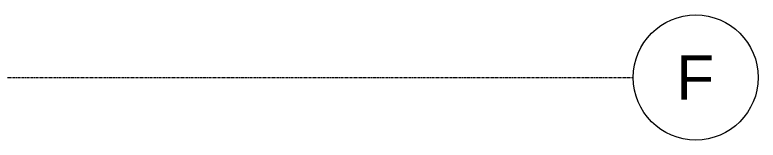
# Model space of a CAD drawing. Header units: inches. Extents: x -203 to 2905, y -968 to 768.
# Drawn here: x 1927.1 to 2070, y 553.2 to 577.2 of the extents above; entities that cross this region are included whole.
import ezdxf

# ---------------------------------------------------------------- set-up
doc = ezdxf.new("R2010")
doc.units = ezdxf.units.IN
doc.header["$MEASUREMENT"] = 0
doc.linetypes.add('Grid Line 1_2_', pattern=[0.875, 0.5, -0.125, 0.125, -0.125])
doc.layers.add('S-GRID', color=1, linetype='Continuous', lineweight=9)
doc.layers.add('S-GRID-IDEN', color=1, linetype='Continuous', lineweight=9)
doc.styles.add('Swis721 Lt BT_1', font='swissl.ttf', dxfattribs={"height": 8.514638})

# ---------------------------------------------------------------- blocks, each defined once
blk = doc.blocks.new('Grid - Grid Head - Circle-50561-LEVEL 10 CONSTRUCTION PLAN')
at = {"layer": 'S-GRID-IDEN'}
blk.add_circle((0, 0), 0.125, dxfattribs=at)

msp = doc.modelspace()

# ---------------------------------------------------------------- linework, layer by layer
at = {"layer": 'S-GRID', "linetype": 'Grid Line 1_2_'}
msp.add_line((-203.03, 565.19), (2046, 565.19), dxfattribs=at)

# ---------------------------------------------------------------- block references
at = {"layer": 'S-GRID-IDEN', "xscale": 95.99999999999994, "yscale": 95.99999999999994, "zscale": 95.99999999999994, "rotation": 269.9999999999994}
msp.add_blockref('Grid - Grid Head - Circle-50561-LEVEL 10 CONSTRUCTION PLAN', (2058, 565.19), dxfattribs=at)

# ---------------------------------------------------------------- next in the draw order: texts
at = {"layer": 'S-GRID-IDEN', "insert": (2057.9, 569.42), "char_height": 8.51, "width": 8.1, "attachment_point": 2, "line_spacing_factor": 1.00667, "style": 'Swis721 Lt BT_1', "bg_fill": 3, "box_fill_scale": 1.25, "bg_fill_color": 0, "bg_fill_transparency": 0}
msp.add_mtext('F', dxfattribs=at)

doc.saveas('drawing.dxf')
